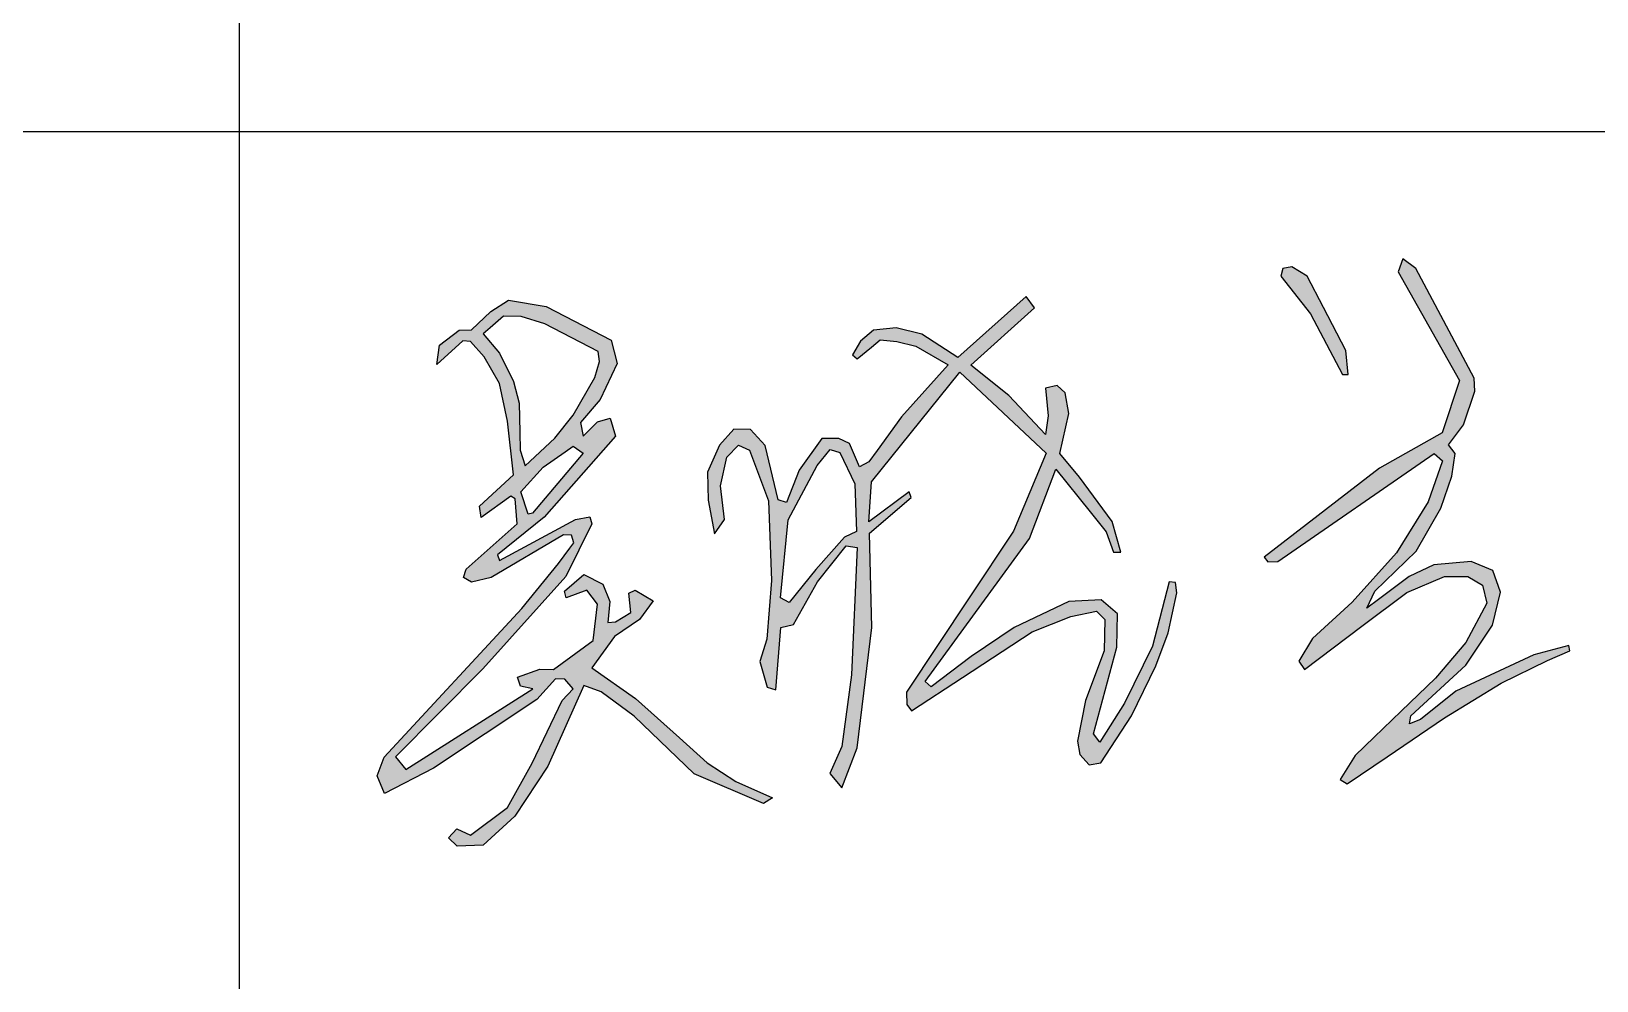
# Model space of a CAD drawing. Extents: x -417156 to 1571408, y 205758 to 1045562.
# Drawn here: x 1045595 to 1047358, y 1021870 to 1022939 of the extents above; entities that cross this region are included whole.
import ezdxf

# ---------------------------------------------------------------- set-up
doc = ezdxf.new("R2010")
doc.units = 0
doc.header["$LTSCALE"] = 1000
doc.header["$MEASUREMENT"] = 0
doc.layers.get('0').update_dxf_attribs({"linetype": 'CONTINUOUS'})
doc.layers.add('PUB_TITLE', color=4, linetype='CONTINUOUS')

msp = doc.modelspace()

# ---------------------------------------------------------------- hatches: boundary and pattern name
h = msp.add_hatch(color=256)
h.paths.add_polyline_path([(1047154.3, 1022671.4), (1047139.9, 1022682.3), (1047134.6, 1022667.8), (1047203.8, 1022545.5), (1047184, 1022486.5), (1047113.7, 1022446.5), (1046983.5, 1022346.5), (1046987.9, 1022341.1), (1046999, 1022341.6), (1047175.2, 1022463), (1047184.4, 1022454.8), (1047168.4, 1022408.8), (1047132.6, 1022351.3), (1047082.7, 1022295.9), (1047038.1, 1022254.8), (1047022.6, 1022229.2), (1047028.9, 1022220), (1047093.8, 1022268.8), (1047144.2, 1022306.8), (1047186.9, 1022324.5), (1047213, 1022324.5), (1047229.4, 1022314.9), (1047234.3, 1022294.5), (1047210.6, 1022250.5), (1047176.7, 1022210.2), (1047137.9, 1022173), (1047107.4, 1022143.6), (1047086, 1022123), (1047069.2, 1022096.1), (1047077, 1022091.3), (1047122, 1022121.7), (1047186.9, 1022165.7), (1047250.5, 1022204.7), (1047302.7, 1022230.2), (1047327.8, 1022241), (1047326.8, 1022247.1), (1047287.5, 1022236.6), (1047199.6, 1022195.6), (1047159.6, 1022163.8), (1047147.4, 1022158.7), (1047148.8, 1022167.8), (1047210.8, 1022224.7), (1047240.7, 1022269.8), (1047249.9, 1022306.9), (1047241.1, 1022331.6), (1047216.6, 1022341.5), (1047174.6, 1022337.7), (1047146.8, 1022324.5), (1047112.2, 1022298.8), (1047099.2, 1022289.1), (1047108.1, 1022308.3), (1047154.9, 1022353.3), (1047182.7, 1022401.6), (1047195, 1022437.8), (1047198.7, 1022463.2), (1047191.2, 1022473.1), (1047208.2, 1022495.6), (1047220.8, 1022533.2), (1047220.1, 1022547.8)])
h.paths.add_polyline_path([(1047014.9, 1022673.2), (1047004.5, 1022671.3), (1047002.4, 1022663), (1047035.7, 1022620.4), (1047071.7, 1022552.3), (1047078.4, 1022552.3), (1047075.6, 1022579.3), (1047050.6, 1022627.4), (1047032.2, 1022662.8)], flags=17)
h.paths.add_polyline_path([(1046478.4, 1022332.5), (1046448.5, 1022295.3), (1046438.9, 1022300.8), (1046447.5, 1022388.3), (1046479.9, 1022449.6), (1046494.7, 1022467.5), (1046505.7, 1022464.4), (1046522.4, 1022428.9), (1046524.2, 1022375.4), (1046511, 1022369)], flags=16)
h.paths.add_polyline_path([(1046357.2, 1022410.7), (1046364.3, 1022372.9), (1046375.7, 1022388.7), (1046371.3, 1022426.8), (1046378.2, 1022458.9), (1046391.6, 1022472.7), (1046403.9, 1022466.8), (1046425.2, 1022410), (1046428.7, 1022320), (1046423.2, 1022254), (1046415.3, 1022228.8), (1046423.7, 1022200.1), (1046433.6, 1022197.2), (1046439, 1022267.4), (1046453.4, 1022270.8), (1046480.6, 1022318.8), (1046512.8, 1022359.3), (1046525.1, 1022357.3), (1046518.7, 1022214), (1046507.8, 1022133.2), (1046494.4, 1022103), (1046507.8, 1022086.7), (1046525.1, 1022131.7), (1046541.5, 1022267.4), (1046539.1, 1022373.6), (1046585.9, 1022413.8), (1046583.8, 1022420), (1046538.1, 1022386.1), (1046541.2, 1022431.4), (1046640.6, 1022554.6), (1046738, 1022463.6), (1046701.1, 1022375.6), (1046651.4, 1022300.7), (1046580.8, 1022194.5), (1046581, 1022180.5), (1046586.3, 1022173.6), (1046643.7, 1022211.1), (1046722.2, 1022262.3), (1046765.7, 1022279.5), (1046794.9, 1022285.6), (1046804.1, 1022276.1), (1046803.3, 1022240.9), (1046782.3, 1022184.9), (1046773.5, 1022139.1), (1046775.8, 1022124.2), (1046786.5, 1022112.7), (1046799.5, 1022115), (1046834.3, 1022167.8), (1046861.5, 1022224.1), (1046875.5, 1022261.3), (1046885.3, 1022306.1), (1046883.8, 1022317.8), (1046876.6, 1022318.5), (1046857.8, 1022246.2), (1046826.1, 1022182.2), (1046798.6, 1022138), (1046791.4, 1022147.4), (1046817.8, 1022245.1), (1046818.2, 1022282.7), (1046800.1, 1022298.5), (1046763.5, 1022296.7), (1046702.1, 1022267.3), (1046653.5, 1022234.5), (1046608.3, 1022200.3), (1046601.9, 1022206.4), (1046719.1, 1022367.5), (1046749.1, 1022445.6), (1046787.5, 1022397.6), (1046805.6, 1022375), (1046813.7, 1022352.2), (1046822, 1022352.2), (1046812.4, 1022386.6), (1046775.6, 1022436.6), (1046753.6, 1022463.2), (1046763.6, 1022508.1), (1046759.5, 1022531.3), (1046750.3, 1022539.6), (1046737.4, 1022536.7), (1046740.4, 1022505.6), (1046737.4, 1022484.4), (1046695.9, 1022528.4), (1046653.2, 1022562.7), (1046724.7, 1022627.3), (1046715.6, 1022640.1), (1046638.5, 1022571.3), (1046597.8, 1022597.7), (1046569, 1022604.5), (1046543.4, 1022602), (1046528.7, 1022589.8), (1046520, 1022574.3), (1046525.1, 1022569.6), (1046541.3, 1022582.9), (1046551.2, 1022591.1), (1046569.7, 1022589.1), (1046591.2, 1022583.9), (1046627.6, 1022562.9), (1046575.1, 1022504.6), (1046547.6, 1022466.5), (1046538.2, 1022453.6), (1046527.9, 1022448.3), (1046516.5, 1022474.6), (1046504.4, 1022479.9), (1046485.5, 1022479.9), (1046459.7, 1022444.5), (1046445.6, 1022407.9), (1046436, 1022410.9), (1046421.5, 1022472), (1046404.9, 1022490.1), (1046386.2, 1022490.4), (1046370, 1022472.7), (1046356.4, 1022442.2)])
h.paths.add_polyline_path([(1046154.5, 1022394.9), (1046146.3, 1022420.1), (1046171.3, 1022447.6), (1046196.1, 1022464.9), (1046205.4, 1022471.4), (1046216.6, 1022463.6), (1046159.3, 1022395.9)], flags=16)
h.paths.add_polyline_path([(1046145.4, 1022467), (1046151.2, 1022449.2), (1046184.7, 1022480.3), (1046205.1, 1022506.2), (1046229.6, 1022548.7), (1046235, 1022566.9), (1046233.3, 1022577.9), (1046173.4, 1022609.3), (1046146.5, 1022617.4), (1046126.9, 1022617.9), (1046111.7, 1022604.7), (1046103.7, 1022597.8), (1046122.4, 1022576), (1046137.9, 1022544.3), (1046144.5, 1022519.8), (1046145.2, 1022487)], flags=16)
h.paths.add_polyline_path([(1046081, 1022590), (1046051.8, 1022563.5), (1046054.5, 1022585.1), (1046076.7, 1022602.1), (1046090.6, 1022602.5), (1046112.5, 1022623.2), (1046132.3, 1022635.8), (1046174.8, 1022628.7), (1046248.2, 1022590.6), (1046254.6, 1022564.5), (1046235.5, 1022524), (1046213.3, 1022498.2), (1046216.5, 1022482.8), (1046232.7, 1022499), (1046247, 1022503), (1046252.9, 1022482.8), (1046172.6, 1022391.6), (1046120.1, 1022349.1), (1046122.3, 1022342.6), (1046207.7, 1022389), (1046223.9, 1022392), (1046226.1, 1022384.1), (1046197, 1022324.7), (1046103.5, 1022220.9), (1046005.1, 1022121.5), (1046016.7, 1022107.2), (1046159.6, 1022198.3), (1046145.8, 1022201.1), (1046142.5, 1022211.5), (1046167.8, 1022220.3), (1046183.2, 1022219.8), (1046227.8, 1022252.7), (1046232.7, 1022293.4), (1046220.6, 1022309.3), (1046197.5, 1022300.5), (1046195.3, 1022308.2), (1046217.3, 1022326.9), (1046238.8, 1022315.9), (1046246.4, 1022296.7), (1046244.2, 1022273), (1046253, 1022273.6), (1046270.1, 1022284), (1046267.9, 1022306), (1046275, 1022309.3), (1046295.4, 1022297.2), (1046280, 1022276.3), (1046251.9, 1022257.1), (1046226.1, 1022222), (1046275.6, 1022187.4), (1046325.1, 1022142.9), (1046356.1, 1022115), (1046388.4, 1022093.8), (1046429.6, 1022075.6), (1046419.7, 1022069), (1046341.7, 1022102.5), (1046274.1, 1022167.4), (1046236.7, 1022194.8), (1046217.4, 1022202), (1046176.8, 1022111.3), (1046139.4, 1022054.8), (1046103.9, 1022022), (1046074.7, 1022021.2), (1046064.6, 1022030.4), (1046074.3, 1022040.4), (1046089.7, 1022033.5), (1046131.3, 1022064.7), (1046159, 1022114.6), (1046192.9, 1022185), (1046205.3, 1022198.1), (1046196, 1022209.2), (1046185.2, 1022209.6), (1046164.1, 1022186.1), (1046047.7, 1022108.8), (1045992.6, 1022080.3), (1045984.6, 1022100.3), (1045992.3, 1022121.1), (1046147.5, 1022288.7), (1046188.7, 1022339.3), (1046201.4, 1022356.4), (1046206.1, 1022362.7), (1046203.5, 1022371.3), (1046194.4, 1022371.7), (1046113, 1022323.4), (1046090.6, 1022318.3), (1046081.8, 1022323.7), (1046084.8, 1022332.9), (1046142, 1022384), (1046140, 1022412), (1046135, 1022415.3), (1046101.6, 1022391), (1046099.6, 1022404), (1046138, 1022439.3), (1046131.2, 1022499.4), (1046122.1, 1022542), (1046105.1, 1022572.1), (1046089.5, 1022589.1)])

# ---------------------------------------------------------------- linework, layer by layer
for p, q in [((1047004.5, 1022671.3), (1047002.4, 1022663)), ((1047014.9, 1022673.2), (1047004.5, 1022671.3)), ((1047032.2, 1022662.8), (1047014.9, 1022673.2)), ((1047139.9, 1022682.3), (1047134.6, 1022667.8)), ((1047134.6, 1022667.8), (1047203.8, 1022545.5)), ((1047154.3, 1022671.4), (1047139.9, 1022682.3)), ((1047220.1, 1022547.8), (1047154.3, 1022671.4)), ((1047002.4, 1022663), (1047035.7, 1022620.4)), ((1047050.6, 1022627.4), (1047032.2, 1022662.8)), ((1046112.5, 1022623.2), (1046132.3, 1022635.8)), ((1046132.3, 1022635.8), (1046174.8, 1022628.7)), ((1046715.6, 1022640.1), (1046638.5, 1022571.3)), ((1046724.7, 1022627.3), (1046715.6, 1022640.1)), ((1046090.6, 1022602.5), (1046112.5, 1022623.2)), ((1046126.9, 1022617.9), (1046111.7, 1022604.7)), ((1046146.5, 1022617.4), (1046126.9, 1022617.9)), ((1046173.4, 1022609.3), (1046146.5, 1022617.4)), ((1046174.8, 1022628.7), (1046248.2, 1022590.6)), ((1046653.2, 1022562.7), (1046724.7, 1022627.3)), ((1047035.7, 1022620.4), (1047071.7, 1022552.3)), ((1047075.6, 1022579.3), (1047050.6, 1022627.4)), ((1046054.5, 1022585.1), (1046076.7, 1022602.1)), ((1046076.7, 1022602.1), (1046090.6, 1022602.5)), ((1046111.7, 1022604.7), (1046103.7, 1022597.8)), ((1046103.7, 1022597.8), (1046122.4, 1022576)), ((1046233.3, 1022577.9), (1046173.4, 1022609.3)), ((1046543.4, 1022602), (1046528.7, 1022589.8)), ((1046569, 1022604.5), (1046543.4, 1022602)), ((1046597.8, 1022597.7), (1046569, 1022604.5)), ((1046638.5, 1022571.3), (1046597.8, 1022597.7)), ((1046081, 1022590), (1046051.8, 1022563.5)), ((1046051.8, 1022563.5), (1046054.5, 1022585.1)), ((1046089.5, 1022589.1), (1046081, 1022590)), ((1046105.1, 1022572.1), (1046089.5, 1022589.1)), ((1046248.2, 1022590.6), (1046254.6, 1022564.5)), ((1046528.7, 1022589.8), (1046520, 1022574.3)), ((1046525.1, 1022569.6), (1046541.3, 1022582.9)), ((1046541.3, 1022582.9), (1046551.2, 1022591.1)), ((1046551.2, 1022591.1), (1046569.7, 1022589.1)), ((1046569.7, 1022589.1), (1046591.2, 1022583.9)), ((1046591.2, 1022583.9), (1046627.6, 1022562.9)), ((1047078.4, 1022552.3), (1047075.6, 1022579.3)), ((1046122.1, 1022542), (1046105.1, 1022572.1)), ((1046122.4, 1022576), (1046137.9, 1022544.3)), ((1046229.6, 1022548.7), (1046235, 1022566.9)), ((1046235, 1022566.9), (1046233.3, 1022577.9)), ((1046254.6, 1022564.5), (1046235.5, 1022524)), ((1046520, 1022574.3), (1046525.1, 1022569.6)), ((1046627.6, 1022562.9), (1046575.1, 1022504.6)), ((1046695.9, 1022528.4), (1046653.2, 1022562.7)), ((1046137.9, 1022544.3), (1046144.5, 1022519.8)), ((1046205.1, 1022506.2), (1046229.6, 1022548.7)), ((1046541.2, 1022431.4), (1046640.6, 1022554.6)), ((1046640.6, 1022554.6), (1046738, 1022463.6)), ((1047071.7, 1022552.3), (1047078.4, 1022552.3)), ((1047203.8, 1022545.5), (1047184, 1022486.5)), ((1047220.8, 1022533.2), (1047220.1, 1022547.8)), ((1046131.2, 1022499.4), (1046122.1, 1022542)), ((1046737.4, 1022484.4), (1046695.9, 1022528.4)), ((1046750.3, 1022539.6), (1046737.4, 1022536.7)), ((1046737.4, 1022536.7), (1046740.4, 1022505.6)), ((1046759.5, 1022531.3), (1046750.3, 1022539.6)), ((1046763.6, 1022508.1), (1046759.5, 1022531.3)), ((1047208.2, 1022495.6), (1047220.8, 1022533.2)), ((1046144.5, 1022519.8), (1046145.2, 1022487)), ((1046235.5, 1022524), (1046213.3, 1022498.2)), ((1046753.6, 1022463.2), (1046763.6, 1022508.1)), ((1046138, 1022439.3), (1046131.2, 1022499.4)), ((1046184.7, 1022480.3), (1046205.1, 1022506.2)), ((1046213.3, 1022498.2), (1046216.5, 1022482.8)), ((1046216.5, 1022482.8), (1046232.7, 1022499)), ((1046232.7, 1022499), (1046247, 1022503)), ((1046247, 1022503), (1046252.9, 1022482.8)), ((1046386.2, 1022490.4), (1046370, 1022472.7)), ((1046404.9, 1022490.1), (1046386.2, 1022490.4)), ((1046421.5, 1022472), (1046404.9, 1022490.1)), ((1046575.1, 1022504.6), (1046547.6, 1022466.5)), ((1046740.4, 1022505.6), (1046737.4, 1022484.4)), ((1047191.2, 1022473.1), (1047208.2, 1022495.6)), ((1046145.2, 1022487), (1046145.4, 1022467)), ((1046151.2, 1022449.2), (1046184.7, 1022480.3)), ((1046252.9, 1022482.8), (1046172.6, 1022391.6)), ((1046370, 1022472.7), (1046356.4, 1022442.2)), ((1046378.2, 1022458.9), (1046391.6, 1022472.7)), ((1046391.6, 1022472.7), (1046403.9, 1022466.8)), ((1046485.5, 1022479.9), (1046459.7, 1022444.5)), ((1046504.4, 1022479.9), (1046485.5, 1022479.9)), ((1046516.5, 1022474.6), (1046504.4, 1022479.9)), ((1046527.9, 1022448.3), (1046516.5, 1022474.6)), ((1047184, 1022486.5), (1047113.7, 1022446.5)), ((1047198.7, 1022463.2), (1047191.2, 1022473.1)), ((1046145.4, 1022467), (1046151.2, 1022449.2)), ((1046216.6, 1022463.6), (1046159.3, 1022395.9)), ((1046171.3, 1022447.6), (1046196.1, 1022464.9)), ((1046196.1, 1022464.9), (1046205.4, 1022471.4)), ((1046205.4, 1022471.4), (1046216.6, 1022463.6)), ((1046371.3, 1022426.8), (1046378.2, 1022458.9)), ((1046403.9, 1022466.8), (1046425.2, 1022410)), ((1046436, 1022410.9), (1046421.5, 1022472)), ((1046479.9, 1022449.6), (1046494.7, 1022467.5)), ((1046494.7, 1022467.5), (1046505.7, 1022464.4)), ((1046505.7, 1022464.4), (1046522.4, 1022428.9)), ((1046547.6, 1022466.5), (1046538.2, 1022453.6)), ((1046738, 1022463.6), (1046701.1, 1022375.6)), ((1046775.6, 1022436.6), (1046753.6, 1022463.2)), ((1046999, 1022341.6), (1047175.2, 1022463)), ((1047184.4, 1022454.8), (1047168.4, 1022408.8)), ((1047175.2, 1022463), (1047184.4, 1022454.8)), ((1047195, 1022437.8), (1047198.7, 1022463.2)), ((1046099.6, 1022404), (1046138, 1022439.3)), ((1046146.3, 1022420.1), (1046171.3, 1022447.6)), ((1046356.4, 1022442.2), (1046357.2, 1022410.7)), ((1046459.7, 1022444.5), (1046445.6, 1022407.9)), ((1046447.5, 1022388.3), (1046479.9, 1022449.6)), ((1046538.2, 1022453.6), (1046527.9, 1022448.3)), ((1046719.1, 1022367.5), (1046749.1, 1022445.6)), ((1046749.1, 1022445.6), (1046787.5, 1022397.6)), ((1047113.7, 1022446.5), (1046983.5, 1022346.5)), ((1047182.7, 1022401.6), (1047195, 1022437.8)), ((1046154.5, 1022394.9), (1046146.3, 1022420.1)), ((1046375.7, 1022388.7), (1046371.3, 1022426.8)), ((1046522.4, 1022428.9), (1046524.2, 1022375.4)), ((1046538.1, 1022386.1), (1046541.2, 1022431.4)), ((1046583.8, 1022420), (1046538.1, 1022386.1)), ((1046585.9, 1022413.8), (1046583.8, 1022420)), ((1046812.4, 1022386.6), (1046775.6, 1022436.6)), ((1046101.6, 1022391), (1046099.6, 1022404)), ((1046135, 1022415.3), (1046101.6, 1022391)), ((1046140, 1022412), (1046135, 1022415.3)), ((1046142, 1022384), (1046140, 1022412)), ((1046357.2, 1022410.7), (1046364.3, 1022372.9)), ((1046425.2, 1022410), (1046428.7, 1022320)), ((1046445.6, 1022407.9), (1046436, 1022410.9)), ((1046539.1, 1022373.6), (1046585.9, 1022413.8)), ((1047168.4, 1022408.8), (1047132.6, 1022351.3)), ((1046172.6, 1022391.6), (1046120.1, 1022349.1)), ((1046122.3, 1022342.6), (1046207.7, 1022389)), ((1046159.3, 1022395.9), (1046154.5, 1022394.9)), ((1046226.1, 1022384.1), (1046197, 1022324.7)), ((1046207.7, 1022389), (1046223.9, 1022392)), ((1046223.9, 1022392), (1046226.1, 1022384.1)), ((1046364.3, 1022372.9), (1046375.7, 1022388.7)), ((1046438.9, 1022300.8), (1046447.5, 1022388.3)), ((1046787.5, 1022397.6), (1046805.6, 1022375)), ((1046822, 1022352.2), (1046812.4, 1022386.6)), ((1047154.9, 1022353.3), (1047182.7, 1022401.6)), ((1046084.8, 1022332.9), (1046142, 1022384)), ((1046194.4, 1022371.7), (1046113, 1022323.4)), ((1046203.5, 1022371.3), (1046194.4, 1022371.7)), ((1046206.1, 1022362.7), (1046203.5, 1022371.3)), ((1046511, 1022369), (1046478.4, 1022332.5)), ((1046524.2, 1022375.4), (1046511, 1022369)), ((1046541.5, 1022267.4), (1046539.1, 1022373.6)), ((1046601.9, 1022206.4), (1046719.1, 1022367.5)), ((1046701.1, 1022375.6), (1046651.4, 1022300.7)), ((1046805.6, 1022375), (1046813.7, 1022352.2)), ((1046120.1, 1022349.1), (1046122.3, 1022342.6)), ((1046188.7, 1022339.3), (1046201.4, 1022356.4)), ((1046201.4, 1022356.4), (1046206.1, 1022362.7)), ((1046480.6, 1022318.8), (1046512.8, 1022359.3)), ((1046512.8, 1022359.3), (1046525.1, 1022357.3)), ((1046525.1, 1022357.3), (1046518.7, 1022214)), ((1046813.7, 1022352.2), (1046822, 1022352.2)), ((1047132.6, 1022351.3), (1047082.7, 1022295.9)), ((1047108.1, 1022308.3), (1047154.9, 1022353.3)), ((1046081.8, 1022323.7), (1046084.8, 1022332.9)), ((1046147.5, 1022288.7), (1046188.7, 1022339.3)), ((1046478.4, 1022332.5), (1046448.5, 1022295.3)), ((1046983.5, 1022346.5), (1046987.9, 1022341.1)), ((1046987.9, 1022341.1), (1046999, 1022341.6)), ((1047174.6, 1022337.7), (1047146.8, 1022324.5)), ((1047216.6, 1022341.5), (1047174.6, 1022337.7)), ((1047241.1, 1022331.6), (1047216.6, 1022341.5)), ((1047249.9, 1022306.9), (1047241.1, 1022331.6)), ((1046090.6, 1022318.3), (1046081.8, 1022323.7)), ((1046113, 1022323.4), (1046090.6, 1022318.3)), ((1046197, 1022324.7), (1046103.5, 1022220.9)), ((1046195.3, 1022308.2), (1046217.3, 1022326.9)), ((1046217.3, 1022326.9), (1046238.8, 1022315.9)), ((1046238.8, 1022315.9), (1046246.4, 1022296.7)), ((1046428.7, 1022320), (1046423.2, 1022254)), ((1046453.4, 1022270.8), (1046480.6, 1022318.8)), ((1046876.6, 1022318.5), (1046857.8, 1022246.2)), ((1046883.8, 1022317.8), (1046876.6, 1022318.5)), ((1046885.3, 1022306.1), (1046883.8, 1022317.8)), ((1047146.8, 1022324.5), (1047112.2, 1022298.8)), ((1047144.2, 1022306.8), (1047186.9, 1022324.5)), ((1047186.9, 1022324.5), (1047213, 1022324.5)), ((1047213, 1022324.5), (1047229.4, 1022314.9)), ((1047229.4, 1022314.9), (1047234.3, 1022294.5)), ((1046197.5, 1022300.5), (1046195.3, 1022308.2)), ((1046220.6, 1022309.3), (1046197.5, 1022300.5)), ((1046197.5, 1022300.5), (1046197.5, 1022300.5)), ((1046232.7, 1022293.4), (1046220.6, 1022309.3)), ((1046246.4, 1022296.7), (1046244.2, 1022273)), ((1046267.9, 1022306), (1046275, 1022309.3)), ((1046270.1, 1022284), (1046267.9, 1022306)), ((1046275, 1022309.3), (1046295.4, 1022297.2)), ((1046295.4, 1022297.2), (1046280, 1022276.3)), ((1046448.5, 1022295.3), (1046438.9, 1022300.8)), ((1046651.4, 1022300.7), (1046580.8, 1022194.5)), ((1046763.5, 1022296.7), (1046702.1, 1022267.3)), ((1046800.1, 1022298.5), (1046763.5, 1022296.7)), ((1046818.2, 1022282.7), (1046800.1, 1022298.5)), ((1046875.5, 1022261.3), (1046885.3, 1022306.1)), ((1047082.7, 1022295.9), (1047038.1, 1022254.8)), ((1047093.8, 1022268.8), (1047144.2, 1022306.8)), ((1047099.2, 1022289.1), (1047108.1, 1022308.3)), ((1047112.2, 1022298.8), (1047099.2, 1022289.1)), ((1047240.7, 1022269.8), (1047249.9, 1022306.9)), ((1045992.3, 1022121.1), (1046147.5, 1022288.7)), ((1046227.8, 1022252.7), (1046232.7, 1022293.4)), ((1046253, 1022273.6), (1046270.1, 1022284)), ((1046722.2, 1022262.3), (1046765.7, 1022279.5)), ((1046765.7, 1022279.5), (1046794.9, 1022285.6)), ((1046794.9, 1022285.6), (1046804.1, 1022276.1)), ((1046817.8, 1022245.1), (1046818.2, 1022282.7)), ((1047234.3, 1022294.5), (1047210.6, 1022250.5)), ((1046244.2, 1022273), (1046253, 1022273.6)), ((1046280, 1022276.3), (1046251.9, 1022257.1)), ((1046433.6, 1022197.2), (1046439, 1022267.4)), ((1046439, 1022267.4), (1046453.4, 1022270.8)), ((1046525.1, 1022131.7), (1046541.5, 1022267.4)), ((1046643.7, 1022211.1), (1046722.2, 1022262.3)), ((1046702.1, 1022267.3), (1046653.5, 1022234.5)), ((1046804.1, 1022276.1), (1046803.3, 1022240.9)), ((1046861.5, 1022224.1), (1046875.5, 1022261.3)), ((1047028.9, 1022220), (1047093.8, 1022268.8)), ((1047210.8, 1022224.7), (1047240.7, 1022269.8)), ((1046183.2, 1022219.8), (1046227.8, 1022252.7)), ((1046251.9, 1022257.1), (1046226.1, 1022222)), ((1046423.2, 1022254), (1046415.3, 1022228.8)), ((1046791.4, 1022147.4), (1046817.8, 1022245.1)), ((1046857.8, 1022246.2), (1046826.1, 1022182.2)), ((1047038.1, 1022254.8), (1047022.6, 1022229.2)), ((1047210.6, 1022250.5), (1047176.7, 1022210.2)), ((1047326.8, 1022247.1), (1047287.5, 1022236.6)), ((1047327.8, 1022241), (1047326.8, 1022247.1)), ((1046415.3, 1022228.8), (1046423.7, 1022200.1)), ((1046653.5, 1022234.5), (1046608.3, 1022200.3)), ((1046803.3, 1022240.9), (1046782.3, 1022184.9)), ((1047022.6, 1022229.2), (1047028.9, 1022220)), ((1047287.5, 1022236.6), (1047199.6, 1022195.6)), ((1047250.5, 1022204.7), (1047302.7, 1022230.2)), ((1047302.7, 1022230.2), (1047327.8, 1022241)), ((1046103.5, 1022220.9), (1046005.1, 1022121.5)), ((1046142.5, 1022211.5), (1046167.8, 1022220.3)), ((1046145.8, 1022201.1), (1046142.5, 1022211.5)), ((1046185.2, 1022209.6), (1046164.1, 1022186.1)), ((1046167.8, 1022220.3), (1046183.2, 1022219.8)), ((1046196, 1022209.2), (1046185.2, 1022209.6)), ((1046205.3, 1022198.1), (1046196, 1022209.2)), ((1046226.1, 1022222), (1046275.6, 1022187.4)), ((1046518.7, 1022214), (1046507.8, 1022133.2)), ((1046586.3, 1022173.6), (1046643.7, 1022211.1)), ((1046834.3, 1022167.8), (1046861.5, 1022224.1)), ((1047176.7, 1022210.2), (1047137.9, 1022173)), ((1047148.8, 1022167.8), (1047210.8, 1022224.7)), ((1046016.7, 1022107.2), (1046159.6, 1022198.3)), ((1046159.6, 1022198.3), (1046145.8, 1022201.1)), ((1046217.4, 1022202), (1046176.8, 1022111.3)), ((1046192.9, 1022185), (1046205.3, 1022198.1)), ((1046236.7, 1022194.8), (1046217.4, 1022202)), ((1046274.1, 1022167.4), (1046236.7, 1022194.8)), ((1046423.7, 1022200.1), (1046433.6, 1022197.2)), ((1046580.8, 1022194.5), (1046581, 1022180.5)), ((1046608.3, 1022200.3), (1046601.9, 1022206.4)), ((1047199.6, 1022195.6), (1047159.6, 1022163.8)), ((1047186.9, 1022165.7), (1047250.5, 1022204.7)), ((1046164.1, 1022186.1), (1046047.7, 1022108.8)), ((1046159, 1022114.6), (1046192.9, 1022185)), ((1046275.6, 1022187.4), (1046325.1, 1022142.9)), ((1046581, 1022180.5), (1046586.3, 1022173.6)), ((1046782.3, 1022184.9), (1046773.5, 1022139.1)), ((1046826.1, 1022182.2), (1046798.6, 1022138)), ((1047137.9, 1022173), (1047107.4, 1022143.6)), ((1046341.7, 1022102.5), (1046274.1, 1022167.4)), ((1046799.5, 1022115), (1046834.3, 1022167.8)), ((1047122, 1022121.7), (1047186.9, 1022165.7)), ((1047147.4, 1022158.7), (1047148.8, 1022167.8)), ((1047159.6, 1022163.8), (1047147.4, 1022158.7)), ((1046325.1, 1022142.9), (1046356.1, 1022115)), ((1046773.5, 1022139.1), (1046775.8, 1022124.2)), ((1046798.6, 1022138), (1046791.4, 1022147.4)), ((1047107.4, 1022143.6), (1047086, 1022123)), ((1045984.6, 1022100.3), (1045992.3, 1022121.1)), ((1046005.1, 1022121.5), (1046016.7, 1022107.2)), ((1046507.8, 1022133.2), (1046494.4, 1022103)), ((1046507.8, 1022086.7), (1046525.1, 1022131.7)), ((1046775.8, 1022124.2), (1046786.5, 1022112.7)), ((1047086, 1022123), (1047069.2, 1022096.1)), ((1047077, 1022091.3), (1047122, 1022121.7)), ((1046047.7, 1022108.8), (1045992.6, 1022080.3)), ((1046131.3, 1022064.7), (1046159, 1022114.6)), ((1046176.8, 1022111.3), (1046139.4, 1022054.8)), ((1046419.7, 1022069), (1046341.7, 1022102.5)), ((1046356.1, 1022115), (1046388.4, 1022093.8)), ((1046494.4, 1022103), (1046507.8, 1022086.7)), ((1046786.5, 1022112.7), (1046799.5, 1022115)), ((1045992.6, 1022080.3), (1045984.6, 1022100.3)), ((1046388.4, 1022093.8), (1046429.6, 1022075.6)), ((1047069.2, 1022096.1), (1047077, 1022091.3)), ((1046429.6, 1022075.6), (1046419.7, 1022069)), ((1046089.7, 1022033.5), (1046131.3, 1022064.7)), ((1046139.4, 1022054.8), (1046103.9, 1022022)), ((1046064.6, 1022030.4), (1046074.3, 1022040.4)), ((1046074.3, 1022040.4), (1046089.7, 1022033.5)), ((1046074.7, 1022021.2), (1046064.6, 1022030.4)), ((1046103.9, 1022022), (1046074.7, 1022021.2))]:
    msp.add_line(p, q)
at = {"layer": 'PUB_TITLE', "color": 4}
for p, q in [((1045829.3, 1020825.7), (1045829.3, 1027825.7)), ((1042129.3, 1022825.7), (1047629.3, 1022825.7))]:
    msp.add_line(p, q, dxfattribs=at)

doc.saveas('drawing.dxf')
